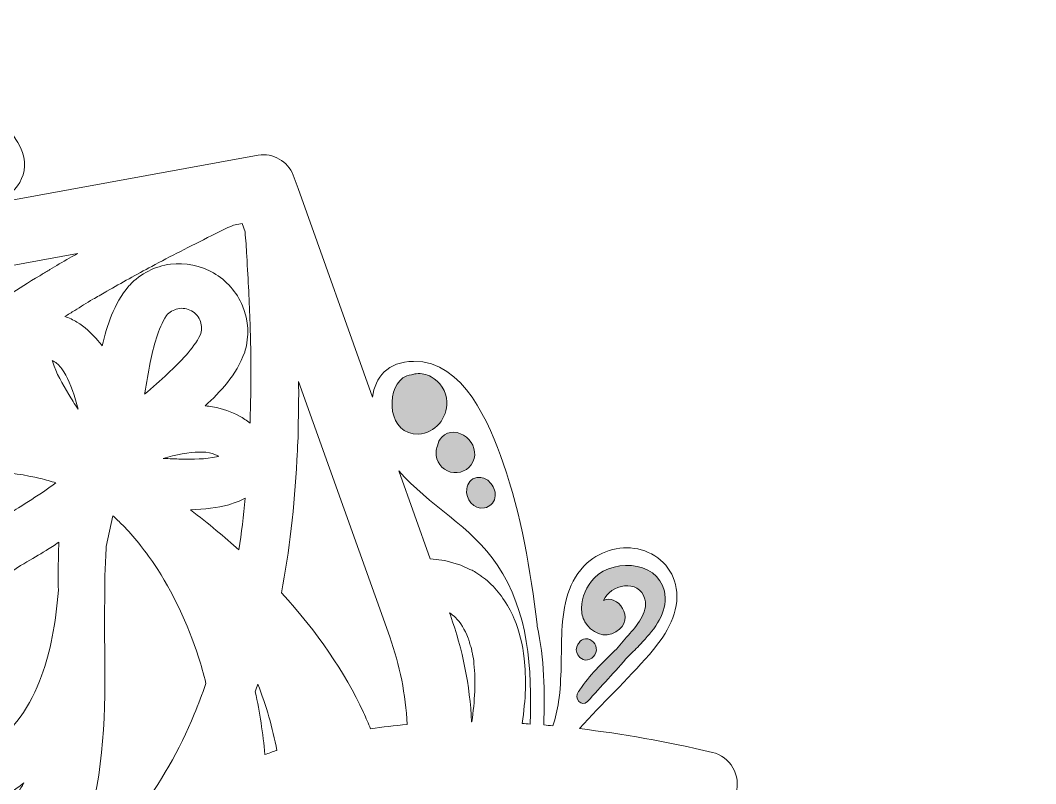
# Model space of a CAD drawing. Header units: millimetres. Extents: x -197 to 1097, y -667 to 136.
# Drawn here: x 449 to 578.5, y 35.3 to 132.6 of the extents above; entities that cross this region are included whole.
import ezdxf

# ---------------------------------------------------------------- set-up
doc = ezdxf.new("R2010")
doc.units = ezdxf.units.MM
doc.header["$MEASUREMENT"] = 0
doc.layers.add('engraving', color=7, linetype='Continuous')
doc.layers.add('Layer 5', color=7, linetype='Continuous')

# ---------------------------------------------------------------- blocks, each defined once
blk = doc.blocks.new('block 2')
at = {"layer": 'engraving'}
h = blk.add_hatch(color=1, dxfattribs=at)
h.dxf.hatch_style = 2
edge = h.paths.add_edge_path()
edge.add_spline(control_points=[(499.79, 79.88), (501.88, 79.99), (503.5, 81.93), (503.4, 83.98), (503.34, 85.33), (502.53, 86.58), (501.38, 87.19), (500.82, 87.49), (500.17, 87.64), (499.49, 87.57), (499.27, 87.54), (499.07, 87.5), (498.88, 87.44), (498.47, 87.4), (498.1, 87.26), (497.79, 87.03), (495.54, 85.42), (495.88, 79.67), (499.79, 79.88)], knot_values=[0, 0, 0, 0, 1, 1, 1, 2, 2, 2, 3, 3, 3, 4, 4, 4, 5, 5, 5, 6, 6, 6, 6], degree=3, periodic=1)
h = blk.add_hatch(color=1, dxfattribs=at)
h.dxf.hatch_style = 2
edge = h.paths.add_edge_path()
edge.add_spline(control_points=[(502.2, 78.38), (502.1, 78.12), (502.03, 77.85), (502.02, 77.59), (501.98, 76.42), (502.73, 75.34), (503.87, 75.04), (505, 74.73), (506.2, 75.27), (506.71, 76.32), (507.26, 77.46), (506.82, 78.71), (505.88, 79.48), (504.96, 80.22), (503.63, 80.43), (502.75, 79.5), (502.44, 79.18), (502.27, 78.79), (502.2, 78.38)], knot_values=[0, 0, 0, 0, 1, 1, 1, 2, 2, 2, 3, 3, 3, 4, 4, 4, 5, 5, 5, 6, 6, 6, 6], degree=3, periodic=1)
h = blk.add_hatch(color=1, dxfattribs=at)
h.dxf.hatch_style = 2
edge = h.paths.add_edge_path()
edge.add_spline(control_points=[(505.93, 72.9), (505.75, 71.58), (506.78, 70.2), (508.21, 70.47), (508.87, 70.59), (509.38, 71.08), (509.53, 71.74), (509.69, 72.4), (509.42, 73.05), (509.02, 73.57), (508.7, 73.99), (508.23, 74.31), (507.71, 74.32), (507.55, 74.35), (507.37, 74.36), (507.2, 74.33), (506.49, 74.2), (506.02, 73.6), (505.93, 72.9)], knot_values=[0, 0, 0, 0, 1, 1, 1, 2, 2, 2, 3, 3, 3, 4, 4, 4, 5, 5, 5, 6, 6, 6, 6], degree=3, periodic=1)
h = blk.add_hatch(color=1, dxfattribs=at)
h.dxf.hatch_style = 2
edge = h.paths.add_edge_path()
edge.add_spline(control_points=[(526.55, 51.57), (527.08, 52.07), (527.6, 52.59), (528.11, 53.12), (529.58, 54.69), (531.31, 56.7), (531.23, 59.02), (531.06, 63.59), (524.85, 64.22), (522.2, 61.54), (522.19, 61.53), (522.18, 61.51), (522.16, 61.5), (521.23, 60.53), (520.55, 59.09), (520.55, 57.69), (520.56, 57.09), (520.69, 56.49), (520.98, 55.94), (521.73, 54.56), (523.56, 53.75), (524.95, 54.65), (527.65, 56.39), (525.03, 59.59), (523.37, 58.66), (524.2, 60.67), (527.9, 61.53), (528.64, 58.83), (529.1, 57.1), (527.52, 55.38), (526.53, 54.23), (525.95, 53.56), (525.37, 52.89), (524.78, 52.22), (523.17, 50.67), (521.56, 49.14), (520.31, 47.23), (520.29, 47.2), (520.28, 47.17), (520.27, 47.14), (520.24, 47.11), (520.22, 47.08), (520.19, 47.05), (519.47, 46.23), (520.6, 44.95), (521.33, 45.78), (523.04, 47.71), (524.85, 49.6), (526.55, 51.57)], knot_values=[0, 0, 0, 0, 1, 1, 1, 2, 2, 2, 3, 3, 3, 4, 4, 4, 5, 5, 5, 6, 6, 6, 7, 7, 7, 8, 8, 8, 9, 9, 9, 10, 10, 10, 11, 11, 11, 12, 12, 12, 13, 13, 13, 14, 14, 14, 15, 15, 15, 16, 16, 16, 16], degree=3, periodic=1)
h = blk.add_hatch(color=1, dxfattribs=at)
h.dxf.hatch_style = 2
edge = h.paths.add_edge_path()
edge.add_spline(control_points=[(520.75, 51.14), (521.54, 50.84), (522.37, 51.49), (522.45, 52.31), (522.53, 53.07), (521.83, 53.82), (521.07, 53.77), (520.7, 53.75), (520.4, 53.56), (520.26, 53.24), (520.21, 53.19), (520.15, 53.13), (520.11, 53.06), (520.11, 53.06), (520.1, 53.06), (520.1, 53.06), (519.82, 52.64), (519.85, 52.13), (520.08, 51.72), (520.23, 51.47), (520.46, 51.25), (520.75, 51.14)], knot_values=[0, 0, 0, 0, 1, 1, 1, 2, 2, 2, 3, 3, 3, 4, 4, 4, 5, 5, 5, 6, 6, 6, 7, 7, 7, 7], degree=3, periodic=1)
at = {"layer": 'engraving', "lineweight": 0}
for points, knots in [([(499.79, 79.88), (501.88, 79.99), (503.5, 81.93), (503.4, 83.98), (503.34, 85.33), (502.53, 86.58), (501.38, 87.19), (500.82, 87.49), (500.17, 87.64), (499.49, 87.57), (499.27, 87.54), (499.07, 87.5), (498.88, 87.44), (498.47, 87.4), (498.1, 87.26), (497.79, 87.03), (495.54, 85.42), (495.88, 79.67), (499.79, 79.88)], [0, 0, 0, 0, 1, 1, 1, 2, 2, 2, 3, 3, 3, 4, 4, 4, 5, 5, 5, 6, 6, 6, 6]), ([(502.2, 78.38), (502.1, 78.12), (502.03, 77.85), (502.02, 77.59), (501.98, 76.42), (502.73, 75.34), (503.87, 75.04), (505, 74.73), (506.2, 75.27), (506.71, 76.32), (507.26, 77.46), (506.82, 78.71), (505.88, 79.48), (504.96, 80.22), (503.63, 80.43), (502.75, 79.5), (502.44, 79.18), (502.27, 78.79), (502.2, 78.38)], [0, 0, 0, 0, 1, 1, 1, 2, 2, 2, 3, 3, 3, 4, 4, 4, 5, 5, 5, 6, 6, 6, 6]), ([(505.93, 72.9), (505.75, 71.58), (506.78, 70.2), (508.21, 70.47), (508.87, 70.59), (509.38, 71.08), (509.53, 71.74), (509.69, 72.4), (509.42, 73.05), (509.02, 73.57), (508.7, 73.99), (508.23, 74.31), (507.71, 74.32), (507.55, 74.35), (507.37, 74.36), (507.2, 74.33), (506.49, 74.2), (506.02, 73.6), (505.93, 72.9)], [0, 0, 0, 0, 1, 1, 1, 2, 2, 2, 3, 3, 3, 4, 4, 4, 5, 5, 5, 6, 6, 6, 6]), ([(526.55, 51.57), (527.08, 52.07), (527.6, 52.59), (528.11, 53.12), (529.58, 54.69), (531.31, 56.7), (531.23, 59.02), (531.06, 63.59), (524.85, 64.22), (522.2, 61.54), (522.19, 61.53), (522.18, 61.51), (522.16, 61.5), (521.23, 60.53), (520.55, 59.09), (520.55, 57.69), (520.56, 57.09), (520.69, 56.49), (520.98, 55.94), (521.73, 54.56), (523.56, 53.75), (524.95, 54.65), (527.65, 56.39), (525.03, 59.59), (523.37, 58.66), (524.2, 60.67), (527.9, 61.53), (528.64, 58.83), (529.1, 57.1), (527.52, 55.38), (526.53, 54.23), (525.95, 53.56), (525.37, 52.89), (524.78, 52.22), (523.17, 50.67), (521.56, 49.14), (520.31, 47.23), (520.29, 47.2), (520.28, 47.17), (520.27, 47.14), (520.24, 47.11), (520.22, 47.08), (520.19, 47.05), (519.47, 46.23), (520.6, 44.95), (521.33, 45.78), (523.04, 47.71), (524.85, 49.6), (526.55, 51.57)], [0, 0, 0, 0, 1, 1, 1, 2, 2, 2, 3, 3, 3, 4, 4, 4, 5, 5, 5, 6, 6, 6, 7, 7, 7, 8, 8, 8, 9, 9, 9, 10, 10, 10, 11, 11, 11, 12, 12, 12, 13, 13, 13, 14, 14, 14, 15, 15, 15, 16, 16, 16, 16]), ([(520.75, 51.14), (521.54, 50.84), (522.37, 51.49), (522.45, 52.31), (522.53, 53.07), (521.83, 53.82), (521.07, 53.77), (520.7, 53.75), (520.4, 53.56), (520.26, 53.24), (520.21, 53.19), (520.15, 53.13), (520.11, 53.06), (520.11, 53.06), (520.1, 53.06), (520.1, 53.06), (519.82, 52.64), (519.85, 52.13), (520.08, 51.72), (520.23, 51.47), (520.46, 51.25), (520.75, 51.14)], [0, 0, 0, 0, 1, 1, 1, 2, 2, 2, 3, 3, 3, 4, 4, 4, 5, 5, 5, 6, 6, 6, 7, 7, 7, 7])]:
    blk.add_open_spline(points, degree=3, knots=knots, dxfattribs=at)

msp = doc.modelspace()

# ---------------------------------------------------------------- linework, layer by layer
at = {"layer": 'Layer 5', "lineweight": 0}
for points, knots in [([(577.26, -48.98), (577.26, -48.98), (556.16, -24.14), (556.16, -24.14), (558.66, -25.37), (561.46, -25.24), (563.31, -22.13), (566.59, -16.58), (561.23, -9.82), (557.77, -5.76), (553.22, -0.39), (547.68, 4.04), (542.12, 8.3), (542.05, 8.35), (541.99, 8.38), (541.92, 8.41), (539.24, 10.86), (536.13, 12.85), (532.93, 14.61), (533.15, 15.09), (533.37, 15.57), (533.59, 16.05), (534.04, 15.91), (534.5, 15.76), (534.95, 15.58), (537.78, 14.45), (540.34, 12.81), (543.03, 11.41), (545.81, 9.98), (549.04, 8.88), (552.11, 9.89), (554.45, 10.66), (556.4, 12.63), (557, 15.01), (557.64, 17.52), (556.78, 20.13), (554.58, 21.64), (552.02, 23.39), (548.84, 23.11), (545.98, 22.58), (542.37, 21.91), (538.84, 20.85), (535.28, 20.02), (537.09, 24.45), (538.75, 29.15), (540.25, 34.11), (540.57, 35.17), (540.43, 36.35), (539.86, 37.34), (539.29, 38.32), (538.34, 39.04), (537.25, 39.29), (531.4, 40.66), (525.73, 41.67), (520.3, 42.32), (523.17, 45.55), (526.39, 48.49), (529.22, 51.79), (531.11, 54), (532.93, 56.62), (532.7, 59.71), (532.5, 62.37), (530.67, 64.42), (528.17, 65.12), (525.81, 65.79), (523.13, 65.09), (521.29, 63.45), (518.88, 61.29), (518.22, 57.94), (518.07, 54.82), (517.93, 51.79), (518.07, 48.75), (517.64, 45.74), (517.49, 44.69), (517.24, 43.67), (516.92, 42.68), (516.53, 42.71), (516.13, 42.76), (515.74, 42.79), (515.91, 46.98), (515.82, 51.27), (514.92, 55.37), (514.92, 55.43), (514.93, 55.51), (514.91, 55.59), (514.01, 62.54), (512.94, 69.55), (510.57, 76.17), (508.78, 81.2), (505.61, 89.22), (499.16, 89.15), (495.82, 89.11), (494.27, 87.09), (493.91, 84.59), (493.91, 84.59), (484.42, 111.18), (484.42, 111.18), (484.42, 111.18), (483.8, 112.89), (483.8, 112.89), (483.1, 114.68), (481.28, 115.73), (479.35, 115.44), (479.35, 115.44), (446.04, 109.36), (446.04, 109.36), (448.87, 110.84), (450.71, 113.54), (448.72, 117.06), (445.56, 122.68), (437.03, 121.42), (431.78, 120.46), (424.86, 119.19), (418.25, 116.62), (411.78, 113.92), (411.71, 113.89), (411.65, 113.85), (411.59, 113.81), (408.18, 112.73), (404.95, 111.07), (401.88, 109.22), (401.57, 109.66), (401.25, 110.1), (400.93, 110.54), (401.24, 110.82), (401.56, 111.1), (401.89, 111.36), (404.29, 113.24), (406.99, 114.64), (409.54, 116.28), (412.17, 117.96), (414.73, 120.21), (415.4, 123.38), (415.91, 125.79), (415.17, 128.46), (413.41, 130.17), (411.56, 131.98), (408.87, 132.54), (406.46, 131.38), (403.67, 130.04), (402.31, 127.15), (401.35, 124.41), (400.15, 121.01), (399.3, 117.5), (398.27, 114.06), (395.43, 117.68), (392.31, 121.32), (388.91, 124.94), (388.15, 125.75), (387.06, 126.21), (385.92, 126.21), (384.78, 126.21), (383.69, 125.75), (382.93, 124.93), (378.72, 120.45), (374.93, 115.95), (371.6, 111.47), (370.12, 115.75), (369.18, 120.22), (367.66, 124.5), (366.7, 127.24), (365.34, 130.13), (362.55, 131.47), (360.14, 132.63), (357.45, 132.07), (355.6, 130.26), (353.84, 128.55), (353.1, 125.88), (353.61, 123.46), (354.28, 120.3), (356.84, 118.05), (359.47, 116.36), (362.02, 114.73), (364.72, 113.33), (367.12, 111.45), (368.09, 110.68), (368.95, 109.82), (369.74, 108.91), (369.54, 108.62), (369.34, 108.34), (369.14, 108.05), (369.13, 108.06), (369.11, 108.07), (369.1, 108.08), (365.45, 110.42), (361.56, 112.59), (357.42, 113.9), (357.36, 113.94), (357.3, 113.98), (357.23, 114.01), (350.76, 116.7), (344.15, 119.28), (337.23, 120.54), (331.98, 121.5), (323.45, 122.77), (320.29, 117.15), (318.55, 114.07), (319.74, 111.62), (321.96, 110.06), (321.96, 110.06), (294.25, 115.12), (294.25, 115.12), (294.25, 115.12), (292.46, 115.44), (292.46, 115.44), (290.56, 115.73), (288.74, 114.68), (288.03, 112.87), (288.03, 112.87), (275.71, 78.36), (275.71, 78.36), (276.97, 82.41), (276.15, 87.37), (270.89, 87.43), (264.45, 87.5), (261.28, 79.48), (259.48, 74.45), (257.12, 67.83), (256.04, 60.81), (255.14, 53.86), (255.13, 53.78), (255.13, 53.71), (255.14, 53.64), (254.35, 50.05), (254.18, 46.31), (254.27, 42.62), (253.75, 42.56), (253.24, 42.52), (252.72, 42.46), (252.6, 42.97), (252.49, 43.49), (252.42, 44.02), (251.98, 47.03), (252.12, 50.07), (251.98, 53.1), (251.84, 56.22), (251.17, 59.56), (248.76, 61.72), (246.93, 63.37), (244.25, 64.07), (241.88, 63.4), (239.39, 62.7), (237.56, 60.65), (237.36, 57.99), (237.12, 54.9), (238.95, 52.28), (240.84, 50.07), (243.27, 47.23), (246.01, 44.65), (248.55, 41.93), (244.04, 41.28), (239.37, 40.41), (234.59, 39.29), (233.5, 39.04), (232.55, 38.32), (231.98, 37.34), (231.41, 36.35), (231.27, 35.17), (231.59, 34.11), (233.35, 28.31), (235.32, 22.84), (237.5, 17.78), (232.94, 18.63), (228.5, 20.09), (223.92, 20.94), (221.07, 21.48), (217.88, 21.75), (215.33, 20), (213.12, 18.49), (212.26, 15.89), (212.9, 13.38), (213.5, 11), (215.45, 9.02), (217.79, 8.26), (220.87, 7.25), (224.1, 8.34), (226.87, 9.78), (229.56, 11.17), (232.13, 12.81), (234.95, 13.94), (236.19, 14.44), (237.45, 14.77), (238.73, 15), (238.87, 14.69), (239.01, 14.38), (239.16, 14.07), (239.06, 14.06), (238.96, 14.03), (238.86, 13.98), (235.01, 11.98), (231.19, 9.7), (227.98, 6.77), (227.91, 6.75), (227.85, 6.71), (227.79, 6.66), (222.22, 2.41), (216.68, -2.03), (212.13, -7.39), (208.67, -11.46), (203.31, -18.21), (206.6, -23.76), (208.71, -27.33), (212.09, -26.98), (214.83, -25.15), (214.83, -25.15), (195.76, -47.59), (195.76, -47.59), (195.76, -47.59), (194.58, -48.98), (194.58, -48.98), (193.38, -50.49), (193.38, -52.59), (194.6, -54.11), (194.6, -54.11), (217.81, -81.43), (217.81, -81.43), (214.93, -78.44), (210.29, -76.92), (207.64, -81.4), (204.36, -86.94), (209.72, -93.7), (213.17, -97.77), (217.73, -103.13), (223.27, -107.56), (228.83, -111.82), (228.9, -111.87), (228.96, -111.9), (229.02, -111.93), (231.86, -114.52), (235.18, -116.61), (238.57, -118.43), (238.37, -118.87), (238.17, -119.31), (237.97, -119.76), (237.31, -119.58), (236.65, -119.36), (236, -119.1), (233.17, -117.97), (230.61, -116.33), (227.91, -114.94), (225.14, -113.5), (221.91, -112.41), (218.84, -113.42), (216.5, -114.18), (214.55, -116.16), (213.95, -118.53), (213.31, -121.04), (214.17, -123.65), (216.37, -125.16), (218.93, -126.91), (222.11, -126.64), (224.97, -126.1), (228.84, -125.38), (232.62, -124.23), (236.45, -123.37), (234.68, -127.72), (233.06, -132.33), (231.59, -137.18), (231.27, -138.25), (231.41, -139.43), (231.98, -140.41), (232.55, -141.4), (233.5, -142.11), (234.59, -142.37), (240.28, -143.7), (245.8, -144.69), (251.09, -145.34), (248.12, -148.78), (244.7, -151.85), (241.73, -155.32), (239.84, -157.53), (238.01, -160.14), (238.25, -163.23), (238.45, -165.9), (240.28, -167.94), (242.78, -168.65), (245.14, -169.31), (247.82, -168.61), (249.66, -166.97), (252.07, -164.81), (252.73, -161.47), (252.88, -158.35), (253.02, -155.32), (252.88, -152.28), (253.31, -149.26), (253.49, -148.02), (253.8, -146.84), (254.21, -145.68), (254.55, -145.72), (254.9, -145.75), (255.24, -145.78), (255.24, -145.81), (255.23, -145.84), (255.23, -145.87), (255.03, -150.2), (255.1, -154.65), (256.03, -158.89), (256.03, -158.96), (256.02, -159.03), (256.03, -159.11), (256.94, -166.06), (258.01, -173.07), (260.37, -179.7), (262.17, -184.72), (265.34, -192.75), (271.78, -192.67), (276.54, -192.62), (277.67, -188.56), (276.91, -184.8), (276.91, -184.8), (287.42, -214.25), (287.42, -214.25), (287.42, -214.25), (288.04, -215.96), (288.04, -215.96), (288.74, -217.76), (290.56, -218.81), (292.49, -218.52), (292.49, -218.52), (325.96, -212.4), (325.96, -212.4), (322.57, -213.73), (320.01, -216.64), (322.22, -220.59), (325.38, -226.2), (333.92, -224.94), (339.17, -223.98), (346.09, -222.72), (352.7, -220.14), (359.17, -217.45), (359.24, -217.42), (359.3, -217.38), (359.36, -217.34), (363.08, -216.16), (366.59, -214.29), (369.91, -212.23), (370.18, -212.61), (370.46, -212.99), (370.74, -213.37), (370.21, -213.91), (369.66, -214.41), (369.06, -214.88), (366.66, -216.76), (363.96, -218.16), (361.4, -219.8), (358.78, -221.48), (356.21, -223.73), (355.55, -226.9), (355.04, -229.31), (355.78, -231.98), (357.54, -233.7), (359.39, -235.5), (362.08, -236.07), (364.49, -234.91), (367.28, -233.57), (368.63, -230.68), (369.6, -227.93), (370.94, -224.16), (371.83, -220.24), (373.04, -216.44), (376.01, -220.29), (379.32, -224.16), (382.93, -228.01), (383.69, -228.82), (384.78, -229.29), (385.92, -229.29), (387.06, -229.29), (388.15, -228.82), (388.91, -228.01), (392.82, -223.85), (396.36, -219.67), (399.52, -215.51), (400.9, -219.63), (401.83, -223.91), (403.28, -228.02), (404.25, -230.76), (405.6, -233.66), (408.4, -235), (410.81, -236.15), (413.5, -235.59), (415.35, -233.79), (417.11, -232.07), (417.84, -229.4), (417.34, -226.99), (416.67, -223.82), (414.11, -221.57), (411.48, -219.89), (408.93, -218.25), (406.22, -216.85), (403.83, -214.97), (402.99, -214.31), (402.22, -213.58), (401.52, -212.8), (401.75, -212.48), (401.98, -212.15), (402.21, -211.83), (405.76, -214.08), (409.52, -216.15), (413.53, -217.43), (413.58, -217.47), (413.65, -217.5), (413.72, -217.54), (420.19, -220.23), (426.8, -222.81), (433.72, -224.07), (438.97, -225.03), (447.5, -226.29), (450.66, -220.68), (452.78, -216.9), (450.53, -214.08), (447.36, -212.68), (447.36, -212.68), (477.59, -218.2), (477.59, -218.2), (477.59, -218.2), (479.38, -218.52), (479.38, -218.52), (481.28, -218.8), (483.1, -217.75), (483.81, -215.94), (483.81, -215.94), (494.72, -185.4), (494.72, -185.4), (494.79, -188.34), (496.28, -190.91), (500.06, -190.95), (506.5, -191.02), (509.67, -183), (511.47, -177.97), (513.83, -171.35), (514.9, -164.34), (515.81, -157.39), (515.82, -157.31), (515.82, -157.24), (515.81, -157.17), (516.63, -153.45), (516.78, -149.59), (516.67, -145.78), (517.16, -145.73), (517.65, -145.69), (518.14, -145.64), (518.3, -146.26), (518.44, -146.89), (518.53, -147.54), (518.96, -150.56), (518.82, -153.6), (518.96, -156.63), (519.11, -159.75), (519.78, -163.09), (522.19, -165.25), (524.02, -166.89), (526.7, -167.59), (529.06, -166.92), (531.56, -166.22), (533.39, -164.17), (533.59, -161.51), (533.83, -158.42), (532, -155.8), (530.11, -153.59), (527.59, -150.65), (524.75, -148), (522.14, -145.16), (527.01, -144.51), (532.06, -143.58), (537.26, -142.37), (538.34, -142.11), (539.29, -141.4), (539.86, -140.41), (540.43, -139.43), (540.57, -138.25), (540.25, -137.18), (538.57, -131.64), (536.69, -126.41), (534.63, -121.54), (538.78, -122.4), (542.85, -123.69), (547.02, -124.47), (549.88, -125), (553.07, -125.28), (555.62, -123.53), (557.83, -122.02), (558.69, -119.41), (558.05, -116.9), (557.44, -114.52), (555.5, -112.55), (553.16, -111.78), (550.08, -110.77), (546.85, -111.87), (544.08, -113.3), (541.38, -114.7), (538.82, -116.34), (536, -117.47), (535.08, -117.83), (534.16, -118.11), (533.22, -118.32), (533.05, -117.94), (532.87, -117.56), (532.7, -117.18), (536.34, -115.26), (539.93, -113.07), (542.97, -110.3), (543.03, -110.27), (543.1, -110.24), (543.16, -110.19), (548.73, -105.93), (554.26, -101.5), (558.82, -96.13), (562.27, -92.07), (567.64, -85.31), (564.35, -79.77), (562.49, -76.62), (559.66, -76.52), (557.13, -77.79), (557.13, -77.79), (576.08, -55.48), (576.08, -55.48), (576.08, -55.48), (577.26, -54.09), (577.26, -54.09), (578.46, -52.59), (578.46, -50.49), (577.26, -48.98)], [0, 0, 0, 0, 1, 1, 1, 2, 2, 2, 3, 3, 3, 4, 4, 4, 5, 5, 5, 6, 6, 6, 7, 7, 7, 8, 8, 8, 9, 9, 9, 10, 10, 10, 11, 11, 11, 12, 12, 12, 13, 13, 13, 14, 14, 14, 15, 15, 15, 16, 16, 16, 17, 17, 17, 18, 18, 18, 19, 19, 19, 20, 20, 20, 21, 21, 21, 22, 22, 22, 23, 23, 23, 24, 24, 24, 25, 25, 25, 26, 26, 26, 27, 27, 27, 28, 28, 28, 29, 29, 29, 30, 30, 30, 31, 31, 31, 32, 32, 32, 33, 33, 33, 34, 34, 34, 35, 35, 35, 36, 36, 36, 37, 37, 37, 38, 38, 38, 39, 39, 39, 40, 40, 40, 41, 41, 41, 42, 42, 42, 43, 43, 43, 44, 44, 44, 45, 45, 45, 46, 46, 46, 47, 47, 47, 48, 48, 48, 49, 49, 49, 50, 50, 50, 51, 51, 51, 52, 52, 52, 53, 53, 53, 54, 54, 54, 55, 55, 55, 56, 56, 56, 57, 57, 57, 58, 58, 58, 59, 59, 59, 60, 60, 60, 61, 61, 61, 62, 62, 62, 63, 63, 63, 64, 64, 64, 65, 65, 65, 66, 66, 66, 67, 67, 67, 68, 68, 68, 69, 69, 69, 70, 70, 70, 71, 71, 71, 72, 72, 72, 73, 73, 73, 74, 74, 74, 75, 75, 75, 76, 76, 76, 77, 77, 77, 78, 78, 78, 79, 79, 79, 80, 80, 80, 81, 81, 81, 82, 82, 82, 83, 83, 83, 84, 84, 84, 85, 85, 85, 86, 86, 86, 87, 87, 87, 88, 88, 88, 89, 89, 89, 90, 90, 90, 91, 91, 91, 92, 92, 92, 93, 93, 93, 94, 94, 94, 95, 95, 95, 96, 96, 96, 97, 97, 97, 98, 98, 98, 99, 99, 99, 100, 100, 100, 101, 101, 101, 102, 102, 102, 103, 103, 103, 104, 104, 104, 105, 105, 105, 106, 106, 106, 107, 107, 107, 108, 108, 108, 109, 109, 109, 110, 110, 110, 111, 111, 111, 112, 112, 112, 113, 113, 113, 114, 114, 114, 115, 115, 115, 116, 116, 116, 117, 117, 117, 118, 118, 118, 119, 119, 119, 120, 120, 120, 121, 121, 121, 122, 122, 122, 123, 123, 123, 124, 124, 124, 125, 125, 125, 126, 126, 126, 127, 127, 127, 128, 128, 128, 129, 129, 129, 130, 130, 130, 131, 131, 131, 132, 132, 132, 133, 133, 133, 134, 134, 134, 135, 135, 135, 136, 136, 136, 137, 137, 137, 138, 138, 138, 139, 139, 139, 140, 140, 140, 141, 141, 141, 142, 142, 142, 143, 143, 143, 144, 144, 144, 145, 145, 145, 146, 146, 146, 147, 147, 147, 148, 148, 148, 149, 149, 149, 150, 150, 150, 151, 151, 151, 152, 152, 152, 153, 153, 153, 154, 154, 154, 155, 155, 155, 156, 156, 156, 157, 157, 157, 158, 158, 158, 159, 159, 159, 160, 160, 160, 161, 161, 161, 162, 162, 162, 163, 163, 163, 164, 164, 164, 165, 165, 165, 166, 166, 166, 167, 167, 167, 168, 168, 168, 169, 169, 169, 170, 170, 170, 171, 171, 171, 172, 172, 172, 173, 173, 173, 174, 174, 174, 175, 175, 175, 176, 176, 176, 177, 177, 177, 178, 178, 178, 179, 179, 179, 180, 180, 180, 181, 181, 181, 182, 182, 182, 183, 183, 183, 184, 184, 184, 185, 185, 185, 186, 186, 186, 187, 187, 187, 188, 188, 188, 189, 189, 189, 190, 190, 190, 191, 191, 191, 192, 192, 192, 193, 193, 193, 194, 194, 194, 195, 195, 195, 196, 196, 196, 197, 197, 197, 198, 198, 198, 199, 199, 199, 200, 200, 200, 201, 201, 201, 202, 202, 202, 203, 203, 203, 204, 204, 204, 205, 205, 205, 206, 206, 206, 207, 207, 207, 207]), ([(459.91, 98), (459.91, 98), (460.07, 98.09), (460.07, 98.09), (461.91, 99.15), (463.82, 100.24), (465.78, 101.25), (468.18, 102.56), (470.56, 103.75), (473.43, 105.19), (474.34, 105.65), (475.27, 106.09), (476.18, 106.52), (476.18, 106.52), (477.29, 106.72), (477.29, 106.72), (477.29, 106.72), (477.67, 105.67), (477.67, 105.67), (477.75, 104.66), (477.84, 103.63), (477.89, 102.57), (478.08, 99.39), (478.23, 96.73), (478.3, 93.96), (478.4, 91.83), (478.4, 89.62), (478.41, 87.49), (478.41, 86.8), (478.41, 86.1), (478.41, 85.46), (478.4, 84.57), (478.34, 82.72), (478.34, 82.72), (478.34, 82.72), (478.34, 82.72), (478.34, 82.72), (478.33, 82.23), (478.31, 81.73), (478.3, 81.25), (477.89, 81.61), (477.44, 81.92), (476.96, 82.17), (475.97, 82.73), (474.84, 83.11), (473.53, 83.34), (473.21, 83.39), (472.9, 83.44), (472.58, 83.48), (474.51, 85.23), (476.53, 87.35), (477.62, 90.32), (477.62, 90.32), (477.66, 90.42), (477.66, 90.42), (478.22, 92.33), (478.12, 94.38), (477.35, 96.21), (476.61, 97.98), (475.3, 99.47), (473.66, 100.42), (472.02, 101.37), (470.06, 101.77), (468.15, 101.53), (466.19, 101.28), (464.36, 100.34), (462.97, 98.88), (462.97, 98.88), (462.86, 98.76), (462.86, 98.76), (460.92, 96.41), (460.07, 93.73), (459.44, 91.12), (459.28, 91.34), (459.1, 91.56), (458.93, 91.77), (458.06, 92.79), (457.18, 93.57), (456.24, 94.14), (455.75, 94.44), (455.23, 94.69), (454.69, 94.86), (455.12, 95.12), (455.54, 95.39), (455.97, 95.65), (456.66, 96.08), (457.51, 96.61), (458.26, 97.06), (458.81, 97.36), (459.34, 97.67), (459.91, 98)], [0, 0, 0, 0, 1, 1, 1, 2, 2, 2, 3, 3, 3, 4, 4, 4, 5, 5, 5, 6, 6, 6, 7, 7, 7, 8, 8, 8, 9, 9, 9, 10, 10, 10, 11, 11, 11, 12, 12, 12, 13, 13, 13, 14, 14, 14, 15, 15, 15, 16, 16, 16, 17, 17, 17, 18, 18, 18, 19, 19, 19, 20, 20, 20, 21, 21, 21, 22, 22, 22, 23, 23, 23, 24, 24, 24, 25, 25, 25, 26, 26, 26, 27, 27, 27, 28, 28, 28, 29, 29, 29, 30, 30, 30, 30]), ([(456.31, 102.89), (455.97, 102.7), (455.62, 102.51), (455.26, 102.31), (454.4, 101.81), (453.55, 101.3), (452.8, 100.84), (452.8, 100.84), (452.69, 100.78), (452.69, 100.78), (452.29, 100.54), (451.89, 100.3), (451.51, 100.07), (450.07, 99.23), (448.73, 98.36), (447.74, 97.7), (442.79, 94.52), (438.25, 91.18), (434.24, 87.75), (429.52, 88.77), (424.94, 89.29), (420.61, 89.29), (418.88, 89.29), (417.16, 89.21), (415.51, 89.04), (414.76, 88.97), (414.02, 88.88), (413.29, 88.78), (412.73, 90.17), (412.11, 91.59), (411.45, 93.01), (414.86, 94.75), (418.49, 95.99), (422.24, 96.67), (422.24, 96.67), (456.31, 102.89), (456.31, 102.89)], [0, 0, 0, 0, 1, 1, 1, 2, 2, 2, 3, 3, 3, 4, 4, 4, 5, 5, 5, 6, 6, 6, 7, 7, 7, 8, 8, 8, 9, 9, 9, 10, 10, 10, 11, 11, 11, 12, 12, 12, 12]), ([(471.96, 92.5), (471.06, 90.72), (469.42, 89.1), (467.83, 87.6), (466.87, 86.71), (465.86, 85.82), (464.86, 84.95), (464.87, 85), (464.88, 85.04), (464.88, 85.09), (464.88, 85.09), (464.89, 85.14), (464.89, 85.14), (465.11, 86.42), (465.33, 87.74), (465.58, 88.99), (466.01, 91.02), (466.56, 93.33), (467.65, 94.99), (468.02, 95.42), (468.55, 95.74), (469.11, 95.86), (469.67, 95.98), (470.34, 95.88), (470.84, 95.59), (471.39, 95.27), (471.8, 94.77), (471.98, 94.22), (472.16, 93.66), (472.15, 93.04), (471.96, 92.5)], [0, 0, 0, 0, 1, 1, 1, 2, 2, 2, 3, 3, 3, 4, 4, 4, 5, 5, 5, 6, 6, 6, 7, 7, 7, 8, 8, 8, 9, 9, 9, 10, 10, 10, 10]), ([(455.19, 84.94), (454.43, 86.22), (453.57, 87.67), (453.15, 89.06), (453.12, 89.14), (453.1, 89.21), (453.08, 89.27), (453.14, 89.25), (453.2, 89.22), (453.27, 89.18), (453.61, 88.98), (453.97, 88.63), (454.31, 88.18), (455, 87.21), (455.56, 85.96), (456.06, 84.23), (456.18, 83.83), (456.29, 83.43), (456.38, 83.05), (455.94, 83.72), (455.55, 84.35), (455.19, 84.94)], [0, 0, 0, 0, 1, 1, 1, 2, 2, 2, 3, 3, 3, 4, 4, 4, 5, 5, 5, 6, 6, 6, 7, 7, 7, 7]), ([(484.27, 76.57), (484.38, 78.23), (484.45, 79.63), (484.45, 81.05), (484.45, 81.45), (484.46, 81.85), (484.47, 82.25), (484.47, 82.25), (484.47, 82.58), (484.47, 82.58), (484.49, 83.51), (484.51, 84.47), (484.51, 85.48), (484.5, 85.85), (484.49, 86.21), (484.49, 86.57), (484.49, 86.57), (496.11, 54.02), (496.11, 54.02), (497.4, 50.43), (498.14, 46.67), (498.34, 42.84), (496.75, 42.7), (495.18, 42.53), (493.67, 42.31), (493.39, 42.99), (493.09, 43.67), (492.78, 44.36), (490.35, 49.58), (486.92, 54.59), (482.3, 59.65), (483.31, 64.92), (483.97, 70.61), (484.27, 76.57)], [0, 0, 0, 0, 1, 1, 1, 2, 2, 2, 3, 3, 3, 4, 4, 4, 5, 5, 5, 6, 6, 6, 7, 7, 7, 8, 8, 8, 9, 9, 9, 10, 10, 10, 11, 11, 11, 11]), ([(474.05, 76.98), (474.05, 76.98), (474.05, 76.98), (474.05, 76.98), (472.65, 76.65), (470.97, 76.67), (469.5, 76.69), (468.8, 76.7), (468.06, 76.73), (467.25, 76.77), (467.63, 76.89), (468.03, 76.99), (468.43, 77.09), (470.18, 77.52), (471.53, 77.66), (472.69, 77.55), (473.29, 77.48), (473.76, 77.35), (474.11, 77.15), (474.17, 77.11), (474.23, 77.07), (474.28, 77.03), (474.21, 77.01), (474.14, 77), (474.05, 76.98)], [0, 0, 0, 0, 1, 1, 1, 2, 2, 2, 3, 3, 3, 4, 4, 4, 5, 5, 5, 6, 6, 6, 7, 7, 7, 8, 8, 8, 8]), ([(426.28, 70.15), (427.01, 71.12), (427.77, 72.08), (428.61, 73.07), (429.96, 73.47), (431.11, 73.76), (432.23, 74), (436.81, 74.96), (441.19, 75.33), (445.23, 75.11), (447.63, 74.96), (449.7, 74.67), (451.56, 74.22), (452.27, 74.04), (452.93, 73.85), (453.56, 73.65), (453.09, 73.3), (452.6, 72.96), (452.13, 72.63), (451.05, 71.91), (449.9, 71.18), (448.78, 70.48), (448.03, 70.01), (447.29, 69.54), (446.52, 69.04), (446.52, 69.04), (445.97, 68.73), (445.97, 68.73), (444.96, 68.15), (443.82, 67.49), (442.72, 66.84), (442.19, 66.52), (441.66, 66.21), (441.17, 65.91), (440.42, 65.5), (439.67, 65.09), (438.93, 64.67), (432.72, 61.2), (425.63, 56.98), (420.03, 50.75), (418.29, 48.81), (416.8, 46.78), (415.58, 44.7), (416.76, 53.65), (420.48, 62.55), (426.28, 70.15)], [0, 0, 0, 0, 1, 1, 1, 2, 2, 2, 3, 3, 3, 4, 4, 4, 5, 5, 5, 6, 6, 6, 7, 7, 7, 8, 8, 8, 9, 9, 9, 10, 10, 10, 11, 11, 11, 12, 12, 12, 13, 13, 13, 14, 14, 14, 15, 15, 15, 15]), ([(509.82, 63.21), (513.82, 57.23), (514.29, 49.9), (514.01, 42.91), (513.67, 42.94), (513.32, 42.97), (512.99, 42.99), (513.46, 46.05), (513.55, 48.77), (513.24, 51.27), (513.06, 53), (512.64, 54.71), (511.98, 56.34), (511.98, 56.34), (511.95, 56.4), (511.95, 56.4), (511.14, 58.25), (510.07, 59.77), (508.82, 60.93), (508.47, 61.27), (508.12, 61.51), (507.82, 61.72), (507.76, 61.76), (507.69, 61.81), (507.58, 61.89), (507.58, 61.89), (507.09, 62.23), (507.09, 62.23), (507.09, 62.23), (506.91, 62.35), (506.91, 62.35), (506.7, 62.47), (506.51, 62.56), (506.34, 62.63), (506.34, 62.63), (505.16, 63.17), (505.16, 63.17), (505.16, 63.17), (503.14, 63.76), (503.14, 63.76), (503.14, 63.76), (501.27, 63.97), (501.27, 63.97), (501.27, 63.97), (497.27, 75.17), (497.27, 75.17), (501.06, 70.83), (506.55, 68.1), (509.82, 63.21)], [0, 0, 0, 0, 1, 1, 1, 2, 2, 2, 3, 3, 3, 4, 4, 4, 5, 5, 5, 6, 6, 6, 7, 7, 7, 8, 8, 8, 9, 9, 9, 10, 10, 10, 11, 11, 11, 12, 12, 12, 13, 13, 13, 14, 14, 14, 15, 15, 15, 16, 16, 16, 16]), ([(476.88, 65.1), (475.07, 66.75), (473.07, 68.41), (470.71, 70.23), (472.53, 70.27), (474.11, 70.47), (475.61, 70.87), (475.61, 70.87), (475.68, 70.89), (475.68, 70.89), (476.33, 71.09), (477.02, 71.34), (477.7, 71.72), (477.48, 69.43), (477.21, 67.24), (476.88, 65.1)], [0, 0, 0, 0, 1, 1, 1, 2, 2, 2, 3, 3, 3, 4, 4, 4, 5, 5, 5, 5]), ([(459.79, 52.48), (459.79, 52.48), (459.79, 52.48), (459.79, 52.48), (459.77, 53.24), (459.76, 54.01), (459.74, 54.78), (459.74, 54.78), (459.74, 54.95), (459.74, 54.95), (459.75, 55.58), (459.76, 56.2), (459.77, 56.85), (459.77, 56.85), (459.77, 57.89), (459.77, 57.89), (459.78, 59.22), (459.79, 60.54), (459.8, 61.77), (459.8, 61.77), (459.81, 62.01), (459.81, 62.01), (459.86, 63.11), (459.91, 64.35), (459.98, 65.56), (459.98, 65.56), (460.82, 69.45), (460.82, 69.45), (461.24, 69.07), (461.66, 68.68), (462.09, 68.25), (463.46, 66.86), (464.77, 65.23), (466.11, 63.25), (468.43, 59.77), (470.32, 55.79), (471.74, 51.42), (472.07, 50.41), (472.37, 49.34), (472.69, 48.07), (472.2, 46.69), (471.71, 45.42), (471.19, 44.18), (467.44, 34.99), (461.4, 27.09), (453.97, 21.58), (455.34, 23.87), (456.48, 26.42), (457.37, 29.21), (459.76, 36.82), (459.88, 44.56), (459.79, 52.48)], [0, 0, 0, 0, 1, 1, 1, 2, 2, 2, 3, 3, 3, 4, 4, 4, 5, 5, 5, 6, 6, 6, 7, 7, 7, 8, 8, 8, 9, 9, 9, 10, 10, 10, 11, 11, 11, 12, 12, 12, 13, 13, 13, 14, 14, 14, 15, 15, 15, 16, 16, 16, 17, 17, 17, 17]), ([(453.87, 64.36), (453.87, 64.36), (453.87, 64.34), (453.87, 64.34), (453.87, 64.34), (453.85, 61.15), (453.87, 59.96), (453.53, 55.58), (452.86, 52.12), (451.74, 49.07), (450.37, 45.2), (448.04, 41.98), (444.97, 39.77), (442.77, 38.12), (439.92, 36.79), (436.29, 35.72), (435.39, 39.39), (435.13, 42.45), (435.48, 45.29), (435.88, 49.02), (437.51, 52.62), (440.19, 55.7), (442.85, 58.74), (446.16, 61.15), (449.06, 63.1), (450.2, 63.76), (451.09, 64.29), (451.95, 64.81), (451.95, 64.81), (452.3, 65.04), (452.3, 65.04), (452.84, 65.38), (453.38, 65.72), (453.93, 66.08), (453.91, 65.5), (453.89, 64.93), (453.87, 64.36)], [0, 0, 0, 0, 1, 1, 1, 2, 2, 2, 3, 3, 3, 4, 4, 4, 5, 5, 5, 6, 6, 6, 7, 7, 7, 8, 8, 8, 9, 9, 9, 10, 10, 10, 11, 11, 11, 12, 12, 12, 12]), ([(503.73, 57.09), (504.01, 56.91), (504.26, 56.71), (504.48, 56.49), (505.12, 55.85), (505.67, 54.98), (506.11, 53.87), (506.13, 53.81), (506.16, 53.71), (506.19, 53.61), (506.24, 53.45), (506.29, 53.28), (506.33, 53.14), (506.36, 53.03), (506.4, 52.92), (506.44, 52.8), (506.47, 52.7), (506.51, 52.6), (506.52, 52.53), (506.52, 52.53), (506.54, 52.45), (506.54, 52.45), (506.57, 52.26), (506.61, 52.06), (506.65, 51.86), (506.74, 51.44), (506.82, 51.04), (506.84, 50.68), (506.84, 50.68), (506.85, 50.6), (506.85, 50.6), (507.07, 48.3), (506.98, 45.87), (506.57, 43.19), (506.57, 43.19), (506.56, 43.19), (506.55, 43.19), (506.32, 47.82), (505.41, 52.39), (503.84, 56.78), (503.84, 56.78), (503.73, 57.09), (503.73, 57.09)], [0, 0, 0, 0, 1, 1, 1, 2, 2, 2, 3, 3, 3, 4, 4, 4, 5, 5, 5, 6, 6, 6, 7, 7, 7, 8, 8, 8, 9, 9, 9, 10, 10, 10, 11, 11, 11, 12, 12, 12, 13, 13, 13, 14, 14, 14, 14]), ([(479.29, 47.99), (480.37, 45.26), (481.19, 42.43), (481.72, 39.54), (481.21, 39.37), (480.7, 39.19), (480.19, 39.01), (479.96, 41.71), (479.55, 44.4), (478.97, 47.02), (479.08, 47.34), (479.18, 47.67), (479.29, 47.99)], [0, 0, 0, 0, 1, 1, 1, 2, 2, 2, 3, 3, 3, 4, 4, 4, 4]), ([(429.73, 38.28), (429.76, 38.11), (429.8, 37.93), (429.83, 37.75), (429.9, 37.36), (429.98, 36.92), (430.11, 36.43), (430.11, 36.43), (430.55, 34.83), (430.55, 34.83), (430.77, 34), (431.06, 33.22), (431.33, 32.46), (431.46, 32.11), (431.59, 31.76), (431.71, 31.41), (431.71, 31.41), (432.47, 29.12), (432.47, 29.12), (432.47, 29.12), (434.84, 29.58), (434.84, 29.58), (435.15, 29.64), (435.47, 29.7), (435.84, 29.76), (436.67, 29.9), (437.53, 30.05), (438.37, 30.28), (438.37, 30.28), (440.05, 30.72), (440.05, 30.72), (440.5, 30.84), (440.92, 30.99), (441.32, 31.13), (441.49, 31.19), (441.65, 31.25), (441.88, 31.33), (444.66, 32.35), (446.8, 33.44), (448.62, 34.76), (448.91, 34.97), (449.19, 35.18), (449.47, 35.4), (448.98, 34.55), (448.45, 33.73), (447.86, 32.95), (446.33, 30.89), (444.37, 29.08), (442.04, 27.56), (442.04, 27.56), (442.02, 27.55), (442.02, 27.55), (441.12, 26.93), (440.1, 26.4), (439.03, 25.84), (439.03, 25.84), (438.53, 25.58), (438.53, 25.58), (438.22, 25.45), (437.91, 25.32), (437.6, 25.19), (436.61, 24.77), (435.68, 24.37), (434.69, 24.08), (434.69, 24.08), (434.59, 24.04), (434.59, 24.04), (433.44, 23.63), (432.23, 23.31), (430.95, 22.98), (430.95, 22.98), (430.52, 22.87), (430.52, 22.87), (429.91, 22.71), (429.31, 22.59), (428.64, 22.46), (428.42, 23.09), (428.22, 23.69), (428.05, 24.29), (428.05, 24.29), (427.94, 24.71), (427.94, 24.71), (427.58, 25.99), (427.24, 27.2), (427.01, 28.46), (427.01, 28.46), (426.99, 28.57), (426.99, 28.57), (426.76, 29.51), (426.64, 30.52), (426.51, 31.59), (426.47, 31.92), (426.42, 32.25), (426.38, 32.59), (426.38, 32.59), (426.35, 33.18), (426.35, 33.18), (426.3, 34.38), (426.25, 35.5), (426.35, 36.64), (426.51, 39.39), (427.11, 41.97), (428.14, 44.32), (428.51, 45.17), (428.93, 46), (429.4, 46.8), (429.36, 46.51), (429.33, 46.22), (429.31, 45.93), (429.07, 43.65), (429.21, 41.23), (429.73, 38.28)], [0, 0, 0, 0, 1, 1, 1, 2, 2, 2, 3, 3, 3, 4, 4, 4, 5, 5, 5, 6, 6, 6, 7, 7, 7, 8, 8, 8, 9, 9, 9, 10, 10, 10, 11, 11, 11, 12, 12, 12, 13, 13, 13, 14, 14, 14, 15, 15, 15, 16, 16, 16, 17, 17, 17, 18, 18, 18, 19, 19, 19, 20, 20, 20, 21, 21, 21, 22, 22, 22, 23, 23, 23, 24, 24, 24, 25, 25, 25, 26, 26, 26, 27, 27, 27, 28, 28, 28, 29, 29, 29, 30, 30, 30, 31, 31, 31, 32, 32, 32, 33, 33, 33, 34, 34, 34, 35, 35, 35, 36, 36, 36, 37, 37, 37, 37])]:
    msp.add_open_spline(points, degree=3, knots=knots, dxfattribs=at)

# ---------------------------------------------------------------- block references
at = {"layer": 'engraving'}
msp.add_blockref('block 2', (0, 0), dxfattribs=at)

doc.saveas('drawing.dxf')
